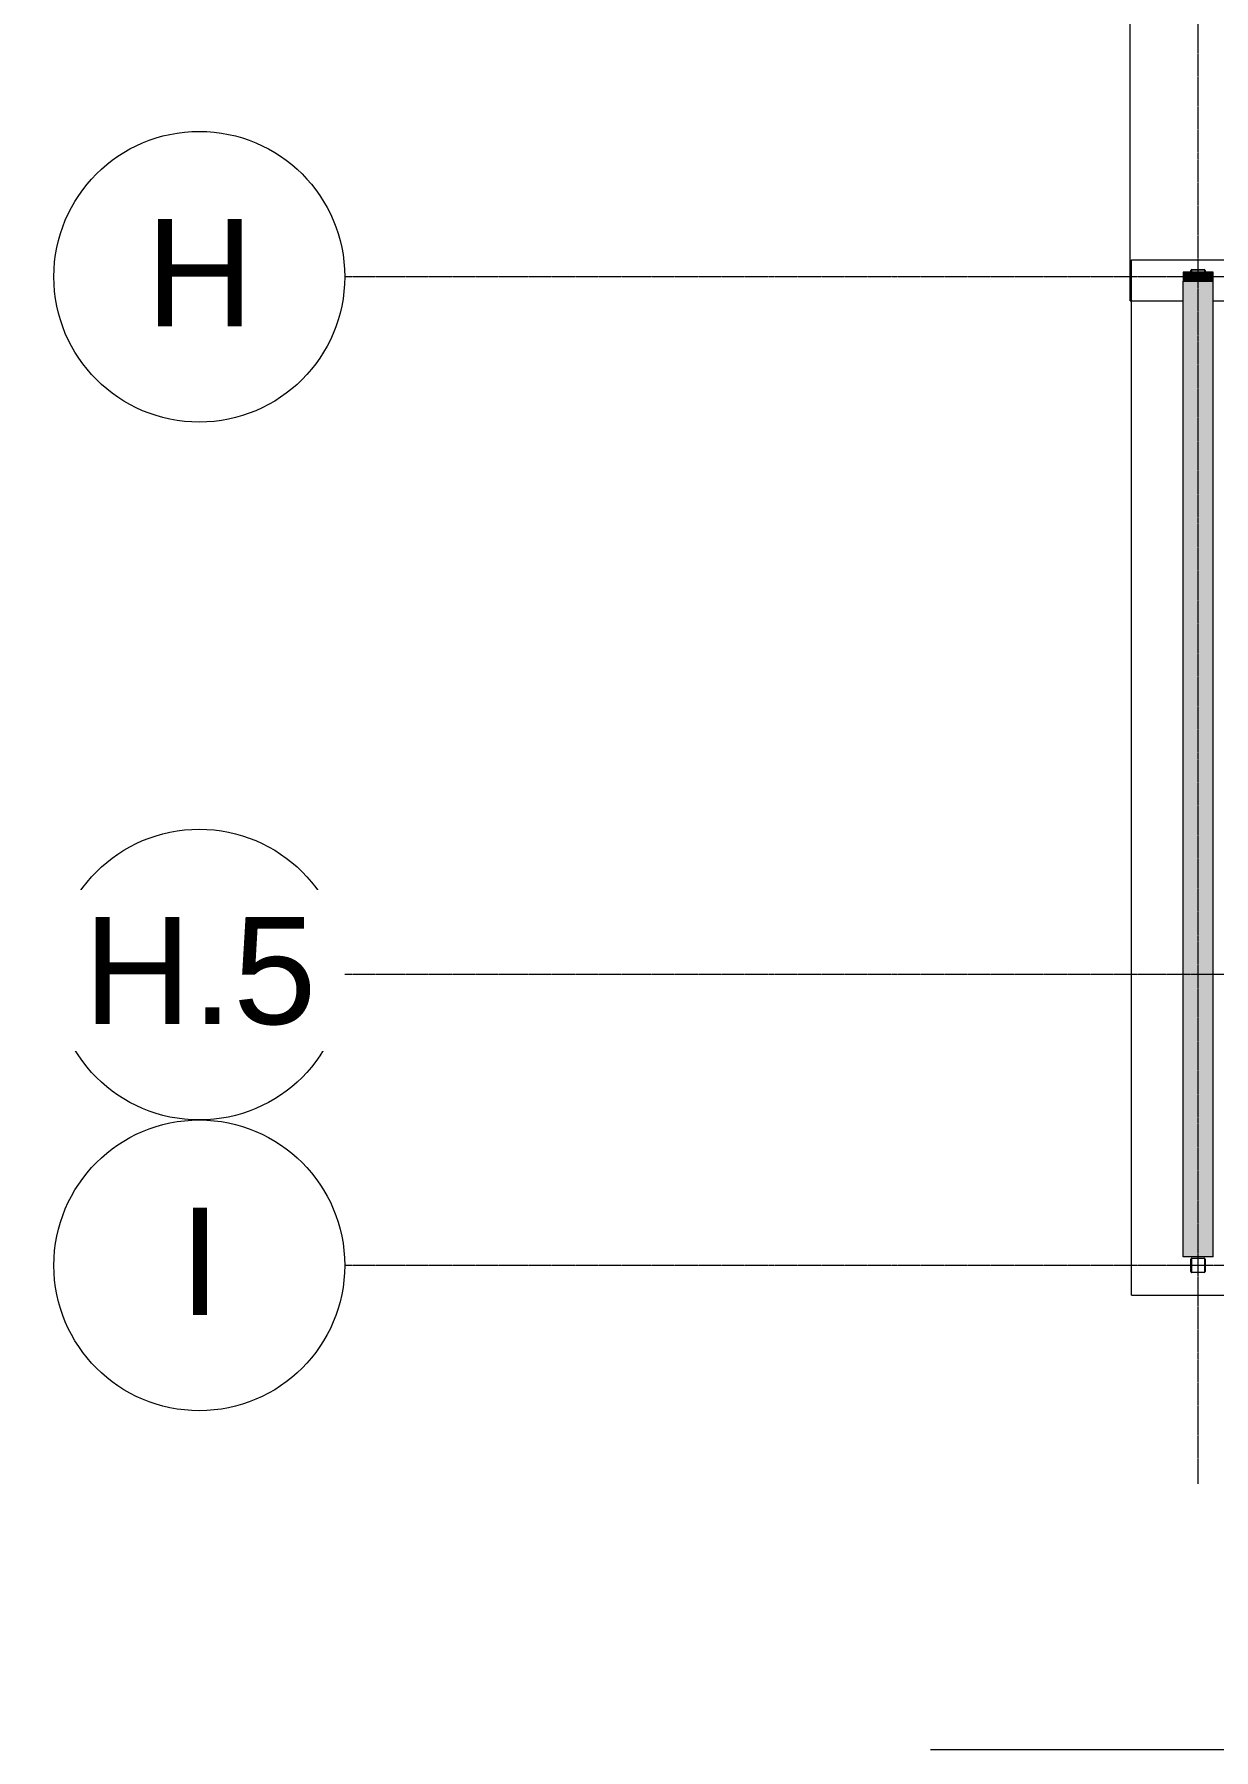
# Model space of a CAD drawing. Header units: inches. Extents: x 22011 to 32682, y -23296 to -20170.
# Drawn here: x 27815 to 28301, y -22958 to -22250 of the extents above; entities that cross this region are included whole.
import ezdxf

# ---------------------------------------------------------------- set-up
doc = ezdxf.new("R2010")
doc.units = ezdxf.units.IN
doc.header["$MEASUREMENT"] = 0
doc.linetypes.add('Grid Line 1_2_', pattern=[0.875, 0.5, -0.125, 0.125, -0.125])
for name, color, linetype, lineweight in [('A-ROOF', 132, 'Continuous', 9), ('A-SITE-SWLK', 140, 'Continuous', 9), ('S-BEAM', 12, 'Continuous', 9), ('S-COLS', 52, 'Continuous', 9), ('S-GRID', 1, 'Continuous', 9), ('S-GRID-IDEN', 1, 'Continuous', 9)]:
    doc.layers.add(name, color=color, linetype=linetype, lineweight=lineweight)
doc.styles.add('Arial', font='arial.ttf', dxfattribs={"height": 44.258982})

# ---------------------------------------------------------------- blocks, each defined once
blk = doc.blocks.new('HSS-Hollow Structural Section-Column - HSS6X6X1_4-556719-Roof Low')
at = {"layer": 'S-COLS'}
h = blk.add_hatch(color=256, dxfattribs=at)
h.paths.add_polyline_path([(-2.77, 2.94), (-2.94, 2.77), (-3, 2.53), (-2.74, 2.65)], flags=0)
h.paths.add_polyline_path([(-2.53, 3), (-2.77, 2.94), (-2.65, 2.74)], flags=0)
h.paths.add_polyline_path([(2.53, 3), (-2.53, 3), (-2.53, 2.77), (2.53, 2.77)], flags=0)
h.paths.add_polyline_path([(2.77, 2.94), (2.74, 2.65), (3, 2.53), (2.94, 2.77)], flags=0)
h.paths.add_polyline_path([(2.53, 3), (2.65, 2.74), (2.77, 2.94)], flags=0)
h.paths.add_polyline_path([(2.94, -2.77), (2.65, -2.74), (2.53, -3), (2.77, -2.94)], flags=0)
h.paths.add_polyline_path([(3, -2.53), (2.74, -2.65), (2.94, -2.77)], flags=0)
h.paths.add_polyline_path([(3, 2.53), (2.77, 2.53), (2.77, -2.53), (3, -2.53)], flags=0)
h.paths.add_polyline_path([(-2.94, -2.77), (-2.77, -2.94), (-2.53, -3), (-2.65, -2.74)], flags=0)
h.paths.add_polyline_path([(-3, -2.53), (-2.94, -2.77), (-2.74, -2.65)], flags=0)
h.paths.add_polyline_path([(-3, 2.53), (-3, -2.53), (-2.77, -2.53), (-2.77, 2.53)], flags=0)
h.paths.add_polyline_path([(2.53, -2.77), (-2.53, -2.77), (-2.53, -3), (2.53, -3)], flags=0)
for p, q in [((-3, -2.53), (-3, 2.53)), ((-2.77, 2.53), (-2.77, -2.53)), ((-2.53, 3), (2.53, 3)), ((2.53, 2.77), (-2.53, 2.77)), ((2.77, -2.53), (2.77, 2.53)), ((3, 2.53), (3, -2.53)), ((-2.53, -2.77), (2.53, -2.77)), ((2.53, -3), (-2.53, -3))]:
    blk.add_line(p, q, dxfattribs=at)
for centre, radius, start, end in [((-2.53, 2.53), 0.466, 90, 180), ((-2.53, 2.53), 0.233, 90, 180), ((2.53, 2.53), 0.466, 360, 90), ((2.53, 2.53), 0.233, 0, 90), ((-2.53, -2.53), 0.466, 180, 270), ((-2.53, -2.53), 0.233, 180, 270), ((2.53, -2.53), 0.466, 270, 360), ((2.53, -2.53), 0.233, 270, 360)]:
    blk.add_arc(centre, radius, start, end, dxfattribs=at)
blk = doc.blocks.new('W-Wide Flange - W21X166-V123-Roof Low')
at = {"layer": 'S-BEAM'}
h = blk.add_hatch(color=256, dxfattribs=at)
h.paths.add_polyline_path([(22224.59, -22351.9), (22224.59, -22351.68), (22212.19, -22351.68), (22212.19, -22351.9), (22224.4, -22351.9)], flags=0)
h.paths.add_polyline_path([(22218.77, -22351.53), (22218.77, -22348.57), (22218.02, -22348.57), (22218.02, -22351.53)], flags=0)
h.paths.add_polyline_path([(22224.59, -22348.43), (22224.59, -22348.2), (22212.19, -22348.2), (22212.19, -22348.43), (22224.4, -22348.43)], flags=0)
for points in [[(22217.13, -22351.68), (22217.13, -22348.43), (22212.19, -22348.43), (22212.19, -22351.68)], [(22217.89, -22351.68), (22218.02, -22351.6), (22217.98, -22348.54), (22217.57, -22348.45), (22217.13, -22348.43), (22217.13, -22351.68), (22217.75, -22351.68)], [(22219.03, -22351.68), (22219.66, -22351.68), (22219.66, -22348.43), (22218.8, -22348.54), (22218.77, -22348.57), (22218.8, -22351.68), (22219.02, -22351.68)], [(22219.66, -22351.68), (22224.59, -22351.68), (22224.59, -22348.43), (22219.66, -22348.43)], [(22224.59, -22754.56), (22224.59, -22351.9), (22212.19, -22351.9), (22212.19, -22754.56), (22224.4, -22754.56)]]:
    blk.add_hatch(color=256, dxfattribs=at).paths.add_polyline_path(points, flags=0)
for p, q in [((22224.59, -22348.2), (22212.19, -22348.2)), ((22212.19, -22348.2), (22212.19, -22348.43)), ((22212.19, -22348.43), (22217.13, -22348.43)), ((22212.19, -22348.43), (22212.19, -22351.68)), ((22218.02, -22348.57), (22218.02, -22351.53)), ((22218.77, -22351.53), (22218.77, -22348.57)), ((22219.66, -22348.43), (22224.59, -22348.43)), ((22224.59, -22348.43), (22224.59, -22348.2)), ((22224.59, -22351.68), (22224.59, -22348.43)), ((22217.13, -22351.68), (22212.19, -22351.68)), ((22212.19, -22351.68), (22212.19, -22351.9)), ((22212.19, -22351.9), (22224.59, -22351.9)), ((22212.19, -22754.56), (22212.19, -22351.9)), ((22224.59, -22351.68), (22219.66, -22351.68)), ((22224.59, -22351.9), (22224.59, -22351.68)), ((22224.59, -22754.56), (22224.59, -22351.9)), ((22224.59, -22754.56), (22212.19, -22754.56))]:
    blk.add_line(p, q, dxfattribs=at)
for centre, start_param, end_param in [((22217.13, -22348.57), 3.141593, 4.712389), ((22219.66, -22348.57), 4.712389, 6.283185), ((22217.13, -22351.53), 1.570796, 3.141593), ((22219.66, -22351.53), 0, 1.570796)]:
    blk.add_ellipse(centre, major_axis=(-0.89, 0), ratio=0.164399, start_param=start_param, end_param=end_param, dxfattribs=at)
blk = doc.blocks.new('Grid - Grid Head - Circle-14747-Roof Low')
at = {"layer": 'S-GRID-IDEN'}
blk.add_circle((0, 0), 0.25, dxfattribs=at)

msp = doc.modelspace()

# ---------------------------------------------------------------- hatches: boundary and pattern name
at = {"layer": 'S-COLS'}
h = msp.add_hatch(color=256, dxfattribs=at)
h.paths.add_polyline_path([(28291.8, -22347.52), (28292.06, -22347.4), (28292.03, -22347.12), (28291.86, -22347.29)], flags=0)
h.paths.add_polyline_path([(28292.03, -22348.2), (28292.03, -22347.52), (28291.8, -22347.52), (28291.8, -22348.2), (28292, -22348.2)], flags=0)
h.paths.add_polyline_path([(28297.74, -22347.29), (28297.57, -22347.12), (28297.33, -22347.05), (28297.45, -22347.32)], flags=0)
h.paths.add_polyline_path([(28297.8, -22347.52), (28297.74, -22347.29), (28297.53, -22347.4)], flags=0)
h.paths.add_polyline_path([(28297.8, -22348.2), (28297.8, -22347.52), (28297.57, -22347.52), (28297.6, -22348.2)], flags=0)
h.paths.add_polyline_path([(28292.15, -22347.32), (28292.26, -22347.05), (28292.03, -22347.12)], flags=0)
h.paths.add_polyline_path([(28292.26, -22347.29), (28297.33, -22347.29), (28297.33, -22347.05), (28292.26, -22347.05)], flags=0)

# ---------------------------------------------------------------- linework, layer by layer
at = {"layer": 'A-ROOF'}
for p, q in [((28267.34, -22343.07), (28859.16, -22343.07)), ((28267.34, -22770.34), (28267.34, -22343.07)), ((28267.34, -22770.34), (32353.09, -22770.34))]:
    msp.add_line(p, q, dxfattribs=at)
at = {"layer": 'A-SITE-SWLK'}
for p, q in [((28266.8, -22360.05), (28266.8, -20554.94)), ((28266.8, -22360.05), (28288.6, -22360.05)), ((28301, -22360.05), (28452.51, -22360.05)), ((29511.02, -22957.94), (28184.43, -22957.94))]:
    msp.add_line(p, q, dxfattribs=at)
at = {"layer": 'S-COLS'}
for p, q in [((28291.8, -22348.2), (28291.8, -22347.52)), ((28292.03, -22347.52), (28292.03, -22348.2)), ((28292.26, -22347.05), (28297.33, -22347.05)), ((28297.33, -22347.29), (28292.26, -22347.29)), ((28297.57, -22348.2), (28297.57, -22347.52)), ((28297.8, -22347.52), (28297.8, -22348.2))]:
    msp.add_line(p, q, dxfattribs=at)
for centre, radius, start, end in [((28292.26, -22347.52), 0.466, 90, 180), ((28292.26, -22347.52), 0.233, 90, 180), ((28297.33, -22347.52), 0.466, 0, 90), ((28297.33, -22347.52), 0.233, 0, 90)]:
    msp.add_arc(centre, radius, start, end, dxfattribs=at)
at = {"layer": 'S-GRID', "linetype": 'Grid Line 1_2_'}
for p, q in [((28294.8, -22848.21), (28294.8, -20313.23)), ((32682.11, -22350.05), (27942.7, -22350.05)), ((32682.11, -22758.05), (27942.7, -22758.05))]:
    msp.add_line(p, q, dxfattribs=at)

# ---------------------------------------------------------------- block references
at = {"layer": 'S-BEAM'}
msp.add_blockref('W-Wide Flange - W21X166-V123-Roof Low', (6076.41, 0), dxfattribs=at)
at = {"layer": 'S-COLS', "rotation": 180}
msp.add_blockref('HSS-Hollow Structural Section-Column - HSS6X6X1_4-556719-Roof Low', (28294.8, -22758.05), dxfattribs=at)
at = {"layer": 'S-GRID-IDEN', "xscale": 239.9999999999998, "yscale": 239.9999999999998, "zscale": 239.9999999999998, "rotation": 89.9999999999998}
for p in [(27882.7, -22350.05), (27882.7, -22638.05), (27882.7, -22758.05)]:
    msp.add_blockref('Grid - Grid Head - Circle-14747-Roof Low', p, dxfattribs=at)

# ---------------------------------------------------------------- next in the draw order: texts
at = {"layer": 'S-GRID-IDEN', "attachment_point": 2, "line_spacing_factor": 0.938532, "style": 'Arial', "bg_fill": 3, "box_fill_scale": 1.25, "bg_fill_color": 0, "bg_fill_transparency": 0}
for s, insert, char_height, width in [('H', (27882.95, -22326.23), 44.26, 52.92), ('H.5', (27882.95, -22614.23), 44.259, 114.48), ('I', (27882.95, -22734.23), 44.26, 20.52)]:
    msp.add_mtext(s, dxfattribs=dict(at, insert=insert, char_height=char_height, width=width))

# ---------------------------------------------------------------- next in the draw order: linework, layer by layer
at = {"layer": 'S-GRID', "linetype": 'Grid Line 1_2_'}
msp.add_line((32682.11, -22638.05), (27942.7, -22638.05), dxfattribs=at)

doc.saveas('drawing.dxf')
